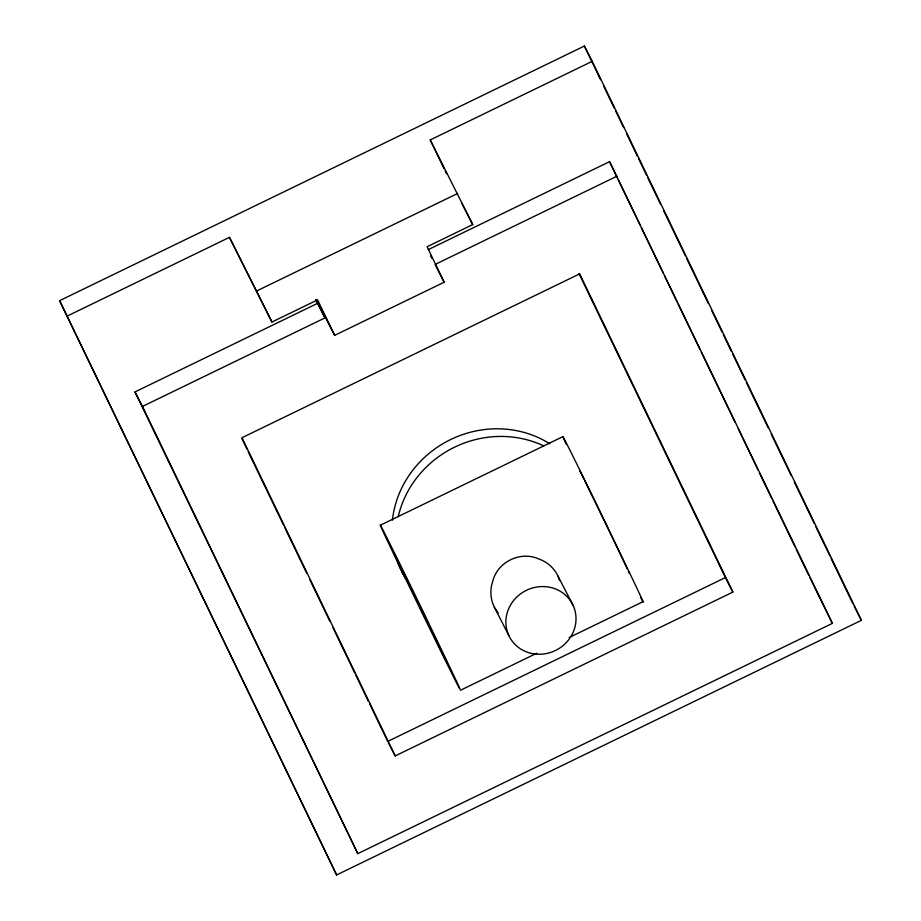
<?xml version="1.0" encoding="UTF-8"?>
<svg xmlns="http://www.w3.org/2000/svg" width="921" height="921" viewBox="0 0 921 921"><rect width="100%" height="100%" fill="white"/><g stroke="black" fill="none" stroke-linecap="round" stroke-linejoin="round"><path stroke-width="1.38" d="M59.6 300.672L584.375 46.05L592.226 61.327L861.4 620.328L336.625 874.95L59.6 300.672L336.625 874.95M67.452 315.949L229.444 237.353L271.948 322.016L317.584 299.866L334.668 335.348L444.187 282.206L427.102 246.736L472.726 224.597L430.234 139.934L592.226 61.327M256.936 290.84L457.725 193.422M134.996 391.92L317.526 303.366L324.986 317.883L142.456 406.437L134.996 391.92L357.797 853.64L832.377 623.379L609.575 161.659L428.346 249.591M435.806 264.108L617.035 176.176M380.431 525.166L562.961 436.6M460.408 690.29L536.793 653.231M569.155 637.528L642.939 601.735M388.351 742.625L395.19 755.934L732.863 592.088L725.403 577.571L387.729 741.417L369.666 703.897M572.885 604.901A35.505 33.409 -27.2 0 0 512.421 602.092A35.505 33.409 -27.2 0 0 537.519 654.221A35.505 33.409 -27.2 0 0 572.885 604.901L557.792 575.729A34.595 33.801 -28.1 0 0 538.67 558.909C520.538 550.689 497.559 561.833 492.781 581.174A34.595 33.801 -28.1 0 0 494.093 606.64L509.002 635.904M494.301 607.296L498.169 613.041M854.204 606.317L861.4 620.328M832.377 623.379L809.939 577.743M445.246 171.11L446.558 173.655M461.605 202.942L472.726 224.597M430.614 255.808L431.903 258.329M435.138 264.615L444.187 282.206M316.571 300.154L334.668 335.348M271.948 322.016L229.444 237.353M579.942 471.23L581.036 473.406M581.588 474.488L583.96 479.277M584.559 480.474L602.357 516.796M602.933 517.993L612.569 537.922M584.375 46.05L600.573 79.69M603.692 86.16L614.284 108.16M615.527 110.75L623.632 127.57M626.74 134.04L637.332 156.04M638.587 158.631L646.68 175.451M647.923 178.041L660.392 203.909M663.511 210.379L685.316 255.67M686.559 258.26L708.364 303.55M711.484 310.02L722.076 332.021M723.319 334.611L731.424 351.431M732.667 354.021L745.135 379.901M746.378 382.48L768.183 427.77M771.303 434.24L791.243 475.65M794.351 482.12L814.291 523.531M815.534 526.11L829.867 555.881M831.11 558.46L852.927 603.75M609.575 161.659L617.07 177.212M618.313 179.802L640.164 225.173M641.407 227.763L663.258 273.134M664.502 275.724L676.981 301.651M678.236 304.241L700.075 349.612M701.33 352.202L735.039 422.198M738.158 428.679L758.133 470.159M759.376 472.749L771.856 498.675M773.11 501.266L794.95 546.637M796.205 549.227L808.684 575.153M732.863 592.088L579.643 273.882L241.97 437.728L395.19 755.934M579.033 273.595L725.403 577.571M430.234 139.934L444.049 168.612M316.467 300.177L324.986 317.883M315.661 299.475L317.526 303.366M241.981 438.73L246.966 449.08M248.21 451.67L283.714 525.396M284.957 527.986L306.751 573.253M309.87 579.723L329.799 621.122M332.918 627.581L354.712 672.86M355.966 675.438L368.423 701.318M142.456 406.437L357.797 853.64M613.179 539.188L627.385 569.04M628.375 571.239L629.377 573.438M558.184 576.304L559.415 580.276M640.532 597.211A92.065 0.76 64.1 0 0 634.085 582.21L596.509 504.167A92.065 0.76 64.1 0 0 566.3 444.371M403.053 574.14A101.448 95.45 -27.2 0 1 397.331 561.545M392.415 520.169A101.448 95.45 -27.2 0 1 549.825 443.795M405.056 578.077A101.448 95.45 -27.2 0 1 400.359 566.565M398.217 516.693A101.448 95.45 -27.2 0 1 543.804 445.96M395.765 556.549L394.176 553.556L447.053 662.729L395.765 556.549M424.466 614.319L413.978 592.733A92.065 0.76 64.1 0 0 380.246 525.016A92.065 0.76 64.1 0 0 416.384 601.137L426.872 622.734A92.065 0.76 64.1 0 0 451.555 670.776L424.466 614.319"/></g></svg>
